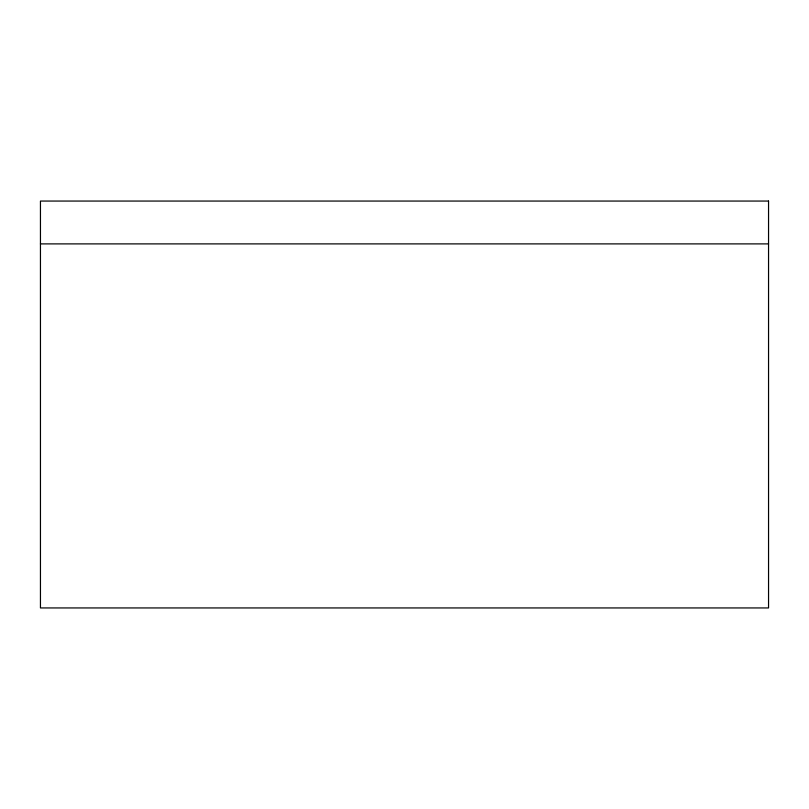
<?xml version="1.0" encoding="UTF-8"?>
<svg xmlns="http://www.w3.org/2000/svg" width="809" height="809" viewBox="0 0 809 809"><rect width="100%" height="100%" fill="white"/><g stroke="black" fill="none" stroke-linecap="round" stroke-linejoin="round"><path stroke-width="1.21" d="M40.45 243.893L768.55 243.893M768.55 201.057L40.45 201.057L40.45 607.943L768.55 607.943L768.55 201.057"/></g></svg>
